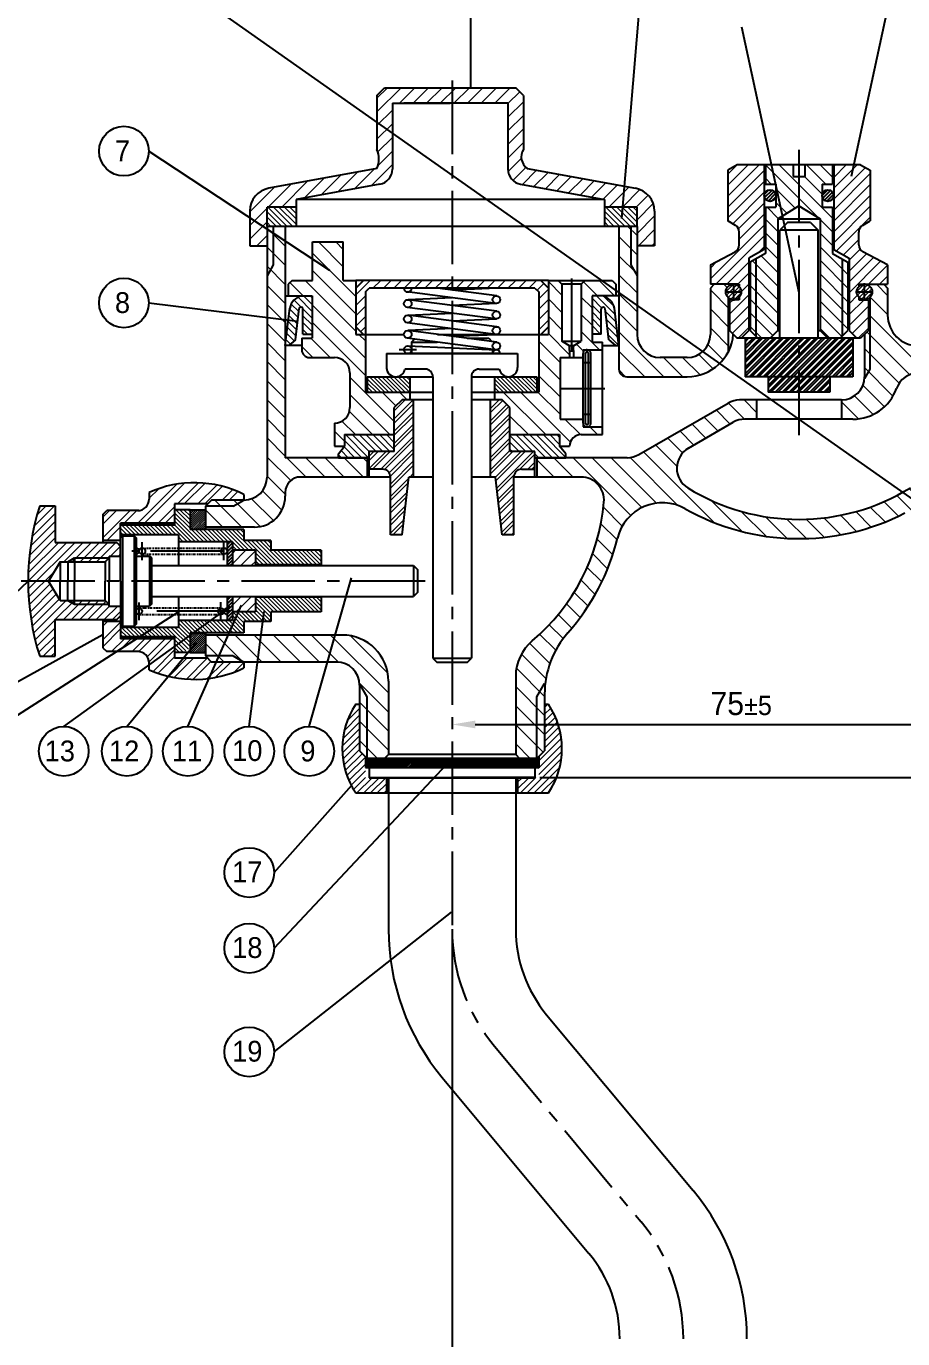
# Model space of a CAD drawing. Header units: millimetres. Extents: x 409 to 1480, y -88 to 334.
# Drawn here: x 510.5 to 624.2, y 65.1 to 235.4 of the extents above; entities that cross this region are included whole.
import ezdxf

# ---------------------------------------------------------------- set-up
doc = ezdxf.new("R2010")
doc.units = ezdxf.units.MM
doc.header["$LTSCALE"] = 0.5
for name, pattern in [('CENTER2', [28.575, 19.05, -3.175, 3.175, -3.175]), ('CENTERX2', [4, 2.5, -0.5, 0.5, -0.5]), ('PHANTOM', [2.5, 1.25, -0.25, 0.25, -0.25, 0.25, -0.25]), ('PHANTOM2', [1.25, 0.625, -0.125, 0.125, -0.125, 0.125, -0.125])]:
    doc.linetypes.add(name, pattern=pattern)
for name, color, linetype in [('2', 2, 'Continuous'), ('C', 1, 'CENTERX2'), ('CEN', 1, 'CENTER2'), ('DIM', 3, 'Continuous'), ('LINE', 3, 'Continuous'), ('P', 6, 'PHANTOM2'), ('PHANTOM', 3, 'PHANTOM')]:
    doc.layers.add(name, color=color, linetype=linetype)
doc.layers.add('Hatch', color=2, linetype='Continuous', lineweight=13)
doc.layers.add('Thin', color=5, linetype='Continuous', lineweight=13)
doc.styles.get("Standard").update_dxf_attribs({"font": 'Gulim.ttf'})
doc.dimstyles.new('ISO-25', dxfattribs={"dimtxt": 2.5, "dimasz": 2.5, "dimexe": 1.25, "dimexo": 0.625, "dimtad": 1, "dimdec": 1, "dimtxsty": 'Standard', "dimcen": 0, "dimclrd": 2, "dimclre": 2, "dimclrt": 2, "dimadec": 0, "dimazin": 0, "dimtfac": 1, "dimtdec": 1, "dimtofl": 0, "dimtmove": 0, "dimatfit": 3, "dimfxl": 0, "dimarcsym": 0})
pattern_1 = [(45, (-65.5992, -11.5105), (-0.2245064, 0.2245064), [])]
pattern_2 = [(45, (-65.5992, -11.5105), (-0.6735192, 0.6735192), [])]

# ---------------------------------------------------------------- blocks, each defined once
blk = doc.blocks.new('*D10')
at = {"color": 2, "lineweight": -2}
for p, q in [((577.12, 137.93), (641.99, 137.93)), ((640.74, 135.43), (640.74, 0.42)), ((604.62, -2.08), (641.99, -2.08))]:
    blk.add_line(p, q, dxfattribs=at)
at = {"color": 2}
for points in [[(640.33, 135.43), (641.16, 135.43), (640.74, 137.93)], [(640.33, 0.42), (641.16, 0.42), (640.74, -2.08)]]:
    blk.add_solid(points, dxfattribs=at)
at = {"layer": 'Defpoints', "color": 0}
for p in [(576.49, 137.93), (603.99, -2.08), (640.74, -2.08)]:
    blk.add_point(p, dxfattribs=at)
at = {"color": 2, "insert": (638.83, 67.92), "char_height": 2.5, "attachment_point": 5, "rotation": 90}
blk.add_mtext('140', dxfattribs=at)
blk = doc.blocks.new('*D11')
at = {"color": 2, "lineweight": -2}
for p, q in [((565.74, 117.62), (565.74, -3.33)), ((595.74, -1.46), (595.74, -0.83)), ((568.24, -2.08), (593.24, -2.08))]:
    blk.add_line(p, q, dxfattribs=at)
at = {"color": 2}
for points in [[(568.24, -1.67), (568.24, -2.5), (565.74, -2.08)], [(593.24, -1.67), (593.24, -2.5), (595.74, -2.08)]]:
    blk.add_solid(points, dxfattribs=at)
at = {"layer": 'Defpoints', "color": 0}
for p in [(565.74, 118.25), (595.74, -2.08), (595.74, -2.08)]:
    blk.add_point(p, dxfattribs=at)
at = {"color": 2, "insert": (580.74, -0.18), "char_height": 2.5, "attachment_point": 5}
blk.add_mtext('30', dxfattribs=at)

msp = doc.modelspace()

# ---------------------------------------------------------------- hatches: boundary and pattern name
h = msp.add_hatch()
h.set_pattern_fill('ANSI31', color=6, scale=0.1, style=0)
h.set_pattern_definition(pattern_1)
h.paths.add_polyline_path([(607.742, 213.415, 1), (606.242, 213.415, 1)])
h.paths.add_polyline_path([(615.242, 213.415, 1), (613.742, 213.415, 1)])
h = msp.add_hatch()
h.set_pattern_fill('STEEL', color=5, scale=0.2, style=0)
h.set_pattern_definition([(45, (-65.5992, -11.5105), (-0.4490128, 0.4490128), []), (45, (-65.5992, -11.193), (-0.4490128, 0.4490128), [])])
h.paths.add_polyline_path([(610.742, 189.915), (610.742, 194.915), (603.742, 194.915), (603.742, 189.915)])
h.paths.add_polyline_path([(617.742, 189.915), (617.742, 194.915), (610.742, 194.915), (610.742, 189.915)])
h.paths.add_polyline_path([(614.742, 187.915), (614.742, 189.915), (610.742, 189.915), (610.742, 187.915)])
h.paths.add_polyline_path([(610.742, 187.915), (610.742, 189.915), (606.742, 189.915), (606.742, 187.915)])
h = msp.add_hatch()
h.set_pattern_fill('STEEL', color=5, scale=0.1, style=0)
h.set_pattern_definition([(45, (-65.5992, -11.5105), (-0.2245064, 0.2245064), []), (45, (-65.5992, -11.35175), (-0.2245064, 0.2245064), [])])
h.paths.add_polyline_path([(565.742, 139.209), (565.742, 140.415), (554.992, 140.415), (554.492, 140.415), (554.492, 139.215)])
h.paths.add_polyline_path([(576.992, 139.204), (576.992, 140.415), (565.742, 140.415), (565.742, 139.209)])
at = {"layer": '2'}
h = msp.add_hatch(dxfattribs=at)
h.set_pattern_fill('ANSI31', color=256, scale=0.1, style=0)
h.set_pattern_definition(pattern_1)
h.paths.add_polyline_path([(537.242, 168.515), (536.542, 168.515), (536.542, 165.415), (537.242, 165.415)])
h.paths.add_polyline_path([(537.242, 161.415), (536.542, 161.415), (536.542, 158.367), (537.242, 159.08)])
h.paths.add_polyline_path([(537.242, 159.08), (536.542, 158.367), (536.542, 158.315), (537.242, 158.315)])
at = {"layer": 'Hatch'}
h = msp.add_hatch(dxfattribs=at)
h.set_pattern_fill('ANSI31', color=256, scale=10, style=0)
h.set_pattern_definition([(45, (461.0752, -36.8175), (-0.8838835, 0.8838835), [])])
h.paths.add_polyline_path([(556.35, 214.889, 0.3624646), (557.992, 216.857), (557.992, 225.415), (565.492, 225.415), (565.742, 225.415), (565.742, 227.415), (556.992, 227.415), (555.992, 226.415), (555.992, 219.415, -0.2), (555.992, 216.915), (541.956, 214.363, 0.3624646), (539.492, 211.412), (539.492, 206.915), (541.742, 206.915), (541.742, 209.415), (541.742, 211.915), (545.492, 211.915), (545.492, 212.915)])
h.paths.add_polyline_path([(575.492, 216.915, -0.3866069), (574.992, 219.415), (574.992, 226.415), (573.992, 227.415), (565.742, 227.415), (565.742, 225.415), (571.492, 225.415), (572.992, 225.415), (572.992, 216.857, 0.3624646), (574.634, 214.889), (585.492, 212.915), (585.492, 211.915), (589.742, 211.915), (589.742, 209.415), (589.742, 206.915), (591.992, 206.915), (591.992, 211.412, 0.3624646), (589.529, 214.363)])
h = msp.add_hatch(dxfattribs=at)
h.set_pattern_fill('ANSI31', color=256, scale=8, style=0)
h.set_pattern_definition([(45, (381.0352, -36.8175), (-0.7071068, 0.7071068), [])])
h.paths.add_polyline_path([(619.98, 216.701), (618.742, 217.415), (615.242, 217.415), (615.242, 206.415), (617.242, 205.281), (617.242, 195.915), (618.242, 194.915), (618.742, 194.915), (619.742, 195.915), (619.742, 199.915), (618.492, 199.915), (618.492, 200.254, -0.3780907), (618.492, 201.577), (618.492, 201.915), (622.242, 201.915), (622.242, 204.415), (619.022, 206.133, -0.276984), (618.492, 207.015), (618.492, 208.694, -0.2679492), (618.992, 209.56), (619.98, 210.13)])
h.paths.add_polyline_path([(606.242, 217.415), (602.742, 217.415), (601.505, 216.701), (601.505, 210.13), (602.492, 209.56, -0.2679492), (602.992, 208.694), (602.992, 207.015, -0.276984), (602.463, 206.133), (599.242, 204.415), (599.242, 201.915), (602.992, 201.915), (602.992, 201.576, -0.3776673), (602.992, 200.255), (602.992, 199.915), (601.742, 199.915), (601.742, 195.915), (602.742, 194.915), (603.242, 194.915), (604.242, 195.915), (604.242, 205.281), (606.242, 206.415)])
h = msp.add_hatch(dxfattribs=at)
h.set_pattern_fill('ANSI31', color=256, scale=10, angle=90, style=0)
h.set_pattern_definition([(135, (673.6055, 146.6745), (-0.883883, -0.883883), [])])
h.paths.add_polyline_path([(607.992, 210.415), (610.742, 212.068), (610.742, 215.915), (609.992, 215.915), (609.992, 217.415), (606.392, 217.415), (606.392, 214.915), (607.742, 214.915), (607.742, 211.915), (606.392, 211.915), (606.392, 205.915), (605.142, 205.194), (605.142, 195.165), (605.392, 194.915), (606.992, 194.915), (607.992, 195.915)])
h.paths.add_polyline_path([(605.142, 205.194), (604.392, 204.761), (604.392, 195.915), (605.142, 195.165)])
h.paths.add_polyline_path([(615.092, 205.915), (615.092, 211.915), (613.742, 211.915), (613.742, 214.915), (615.092, 214.915), (615.092, 217.415), (611.492, 217.415), (611.492, 215.915), (610.742, 215.915), (610.742, 212.068), (613.492, 210.415), (613.492, 195.915), (614.492, 194.915), (616.092, 194.915), (616.342, 195.165), (616.342, 205.194)])
h.paths.add_polyline_path([(617.092, 204.761), (616.342, 205.194), (616.342, 195.165), (617.092, 195.915)])
h = msp.add_hatch(dxfattribs=at)
h.set_pattern_fill('ANSI31', color=5, scale=4, angle=90, style=0)
h.set_pattern_definition([(135, (461.0752, -36.81745), (-0.3535534, -0.3535534), [])])
h.paths.add_polyline_path([(545.492, 209.415), (545.492, 211.915), (541.742, 211.915), (541.742, 209.415)])
h.paths.add_polyline_path([(585.492, 209.415), (589.742, 209.415), (589.742, 211.915), (585.492, 211.915)])
h = msp.add_hatch(dxfattribs=at)
h.set_pattern_fill('ANSI31', color=2, scale=14, angle=90, style=0)
h.set_pattern_definition([(135, (461.0752, -36.8175), (-1.237437, -1.237437), [])])
h.paths.add_polyline_path([(542.542, 209.415), (541.742, 209.415), (541.742, 203.03), (542.542, 204.415)], flags=16)
h.paths.add_polyline_path([(544.092, 209.415), (542.542, 209.415), (542.542, 204.415), (541.742, 203.03), (541.742, 176.915, -0.4142136), (538.742, 173.915), (537.357, 173.115), (533.742, 173.115), (533.742, 170.415), (540.092, 170.415, 0.4142136), (544.092, 174.415), (544.092, 174.915, -0.4142136), (546.092, 176.915), (554.742, 176.915), (554.742, 179.115), (554.742, 179.415), (544.092, 179.415)])
h.paths.add_polyline_path([(538.742, 173.915), (534.542, 173.915), (533.742, 173.115), (537.357, 173.115)], flags=16)
h.paths.add_polyline_path([(551.492, 156.415), (533.742, 156.415), (533.742, 153.715), (537.357, 153.715), (538.742, 152.915), (550.742, 152.915, -0.3899693), (553.732, 150.165), (554.742, 148.415), (554.742, 140.415), (556.992, 140.415), (557.492, 140.915), (557.492, 150.415, 0.4142136)])
h.paths.add_polyline_path([(537.357, 153.715), (533.742, 153.715), (534.542, 152.915), (538.742, 152.915)], flags=16)
h.paths.add_polyline_path([(554.742, 148.415), (553.732, 150.165, -0.0208727), (553.742, 149.915), (553.742, 141.415), (554.742, 140.415)], flags=16)
h.paths.add_polyline_path([(577.742, 148.74, -0.1831517), (580.757, 156.694, 0.1215643), (587.206, 169.002, -0.4968168), (595.985, 172.796, 0.2527259), (624.486, 172.249, -0.1195351), (627.235, 172.915), (633.065, 172.915), (634.742, 173.915), (654.742, 173.915), (654.742, 176.415), (654.242, 176.915), (649.742, 176.915, -0.4142136), (649.242, 176.415), (628.349, 176.415, 0.1392377), (625.196, 175.52, -0.2836076), (596.321, 175.5, -0.5679182), (596.394, 180.652), (602.216, 184.013, -0.1316525), (603.716, 184.415), (605.242, 184.415), (605.242, 186.915), (603.046, 186.915, 0.1316525), (601.546, 186.513), (589.948, 179.817, -0.1316525), (588.448, 179.415), (576.742, 179.415), (576.742, 176.915), (582.457, 176.915, -0.4393969), (585.446, 173.66, -0.1988262), (576.125, 155.656, 0.2210683), (573.992, 151.069), (573.992, 140.915), (574.492, 140.415), (576.742, 140.415), (577.742, 141.415)])
h.paths.add_polyline_path([(588.942, 209.415), (587.392, 209.415), (587.392, 190.915, 0.4142136), (588.392, 189.915), (596.242, 189.915, 0.2775459), (601.542, 193.103), (601.542, 200.202, -0.671638), (602.242, 201.915), (599.742, 201.915), (599.242, 201.415), (599.242, 195.415, -0.4142136), (596.242, 192.415), (592.742, 192.415, -0.4142136), (589.742, 195.415), (589.742, 203.03), (588.942, 204.415)])
h.paths.add_polyline_path([(589.742, 209.415), (588.942, 209.415), (588.942, 204.415), (589.742, 203.03)])
h.paths.add_polyline_path([(602.223, 195.435), (601.742, 195.915), (601.742, 199.915), (602.242, 199.915), (602.242, 199.916, -0.1964313), (601.542, 200.202), (601.542, 193.103, 0.1022707)])
h.paths.add_polyline_path([(619.942, 200.202, -0.1964313), (619.242, 199.916), (619.242, 199.915), (619.742, 199.915), (619.742, 195.915), (619.242, 195.415), (619.242, 189.915, -0.018969), (619.234, 189.688), (619.942, 190.915)], flags=16)
h.paths.add_polyline_path([(654.742, 192.915), (634.742, 192.915), (633.065, 193.915), (626.242, 193.915, -0.4142136), (622.242, 197.915), (622.242, 201.415), (621.742, 201.915), (619.242, 201.915, -0.671638), (619.942, 200.202), (619.942, 190.915), (619.234, 189.688, -0.3921633), (616.242, 186.915), (616.242, 184.415), (617.742, 184.415, 0.3178372), (623.399, 188.415, -0.3178372), (626.228, 190.415), (649.242, 190.415, -0.4142136), (649.742, 189.915), (654.242, 189.915), (654.742, 190.415)])
h.paths.add_polyline_path([(653.742, 193.915), (633.065, 193.915), (634.742, 192.915), (654.742, 192.915)], flags=17)
h.paths.add_polyline_path([(654.742, 173.915), (634.742, 173.915), (633.065, 172.915), (653.742, 172.915)])
h = msp.add_hatch(dxfattribs=at)
h.set_pattern_fill('ANSI31', color=256, scale=0.5, angle=90, style=0)
h.set_pattern_definition([(135, (-65.5992, -11.5105), (-1.122532, -1.122532), [])])
h.paths.add_polyline_path([(551.617, 202.415), (551.617, 207.415), (547.617, 207.415), (547.617, 202.415), (544.992, 202.415), (544.492, 201.915), (544.492, 200.415), (544.539, 200.415), (547.592, 200.415), (547.592, 194.915), (546.242, 194.915), (546.242, 193.415, 0.4142136), (547.242, 192.415), (550.492, 192.415, -0.4142136), (552.492, 190.415), (552.492, 185.915, -0.4142136), (550.492, 183.915), (550.492, 180.915), (551.792, 180.915), (551.792, 182.415), (558.242, 182.415), (558.242, 185.915), (559.242, 186.915), (560.242, 186.915), (560.242, 187.915), (554.492, 187.915), (554.492, 195.415), (553.242, 195.415), (553.242, 202.415)])
h.paths.add_polyline_path([(579.742, 192.415), (580.992, 192.415), (580.992, 193.314), (580.992, 193.915), (579.992, 194.516), (579.992, 201.915), (579.492, 202.415), (578.242, 202.415), (578.242, 195.415), (576.992, 195.415), (576.992, 187.915), (571.242, 187.915), (571.242, 186.915), (572.242, 186.915), (573.242, 185.915), (573.242, 182.415), (579.692, 182.415), (579.692, 180.915), (580.992, 180.915, -0.4142136), (582.492, 182.415), (585.242, 182.415), (585.242, 183.415), (582.742, 183.415), (582.742, 183.915), (582.742, 184.415), (579.742, 184.415)])
h.paths.add_polyline_path([(583.892, 200.415), (586.992, 200.415), (586.992, 201.915), (586.492, 202.415), (582.992, 202.415), (582.492, 201.915), (582.492, 194.516), (581.492, 193.915), (581.492, 193.314), (581.492, 192.415), (582.742, 192.415), (582.742, 192.915), (582.742, 193.415), (585.242, 193.415), (585.242, 194.415), (583.892, 194.415)])
h = msp.add_hatch(dxfattribs=at)
h.set_pattern_fill('ANSI31', color=256, scale=0.3, style=0)
h.set_pattern_definition(pattern_2)
h.paths.add_polyline_path([(553.242, 196.415), (554.242, 195.415), (554.492, 195.415), (554.492, 200.915), (554.992, 201.415), (565.742, 201.415), (565.742, 202.415), (554.242, 202.415), (553.242, 201.415)])
h.paths.add_polyline_path([(565.742, 202.415), (565.742, 201.415), (576.492, 201.415), (576.992, 200.915), (576.992, 195.415), (577.242, 195.415), (578.242, 196.415), (578.242, 201.415), (577.242, 202.415)])
h = msp.add_hatch(dxfattribs=at)
h.set_pattern_fill('ANSI31', color=6, scale=3, style=0)
h.set_pattern_definition([(45, (461.0752, -36.81745), (-0.26516504, 0.26516504), [])])
h.paths.add_polyline_path([(602.242, 201.915, 0.4142063), (601.243, 200.916), (602.242, 200.916)])
h.paths.add_polyline_path([(602.242, 200.916), (601.243, 200.916, 0.4142208), (602.242, 199.916)])
h.paths.add_polyline_path([(603.242, 200.916), (602.242, 200.916), (602.242, 199.916, 0.4142063)])
h.paths.add_polyline_path([(602.242, 201.915), (602.242, 200.916), (603.242, 200.916, 0.4142208)])
h.paths.add_polyline_path([(619.242, 201.915), (619.212, 201.915, 0.4053668), (618.242, 200.916), (619.242, 200.916)])
h.paths.add_polyline_path([(619.242, 200.916), (618.242, 200.916, 0.4142208), (619.242, 199.915)])
h.paths.add_polyline_path([(620.084, 200.916), (619.242, 200.916), (619.242, 199.915, 0.0818461), (619.563, 199.968)])
h.paths.add_polyline_path([(619.273, 201.915), (619.242, 201.915), (619.242, 200.916), (620.084, 200.916), (620.214, 201.153, 0.3372386)])
h.paths.add_polyline_path([(620.242, 200.916), (620.084, 200.916), (619.563, 199.968, 0.3214623)])
h = msp.add_hatch(dxfattribs=at)
h.set_pattern_fill('ANSI31', color=5, scale=5, angle=90, style=0)
h.set_pattern_definition([(135, (461.0752, -36.81745), (-0.4419417, -0.4419417), [])])
h.paths.add_polyline_path([(547.592, 198.915), (547.592, 200.415), (546.242, 200.415, 0.3037131), (544.69, 198.822), (544.231, 195.085), (545.419, 194.847), (545.902, 198.779, -0.8322833), (546.392, 198.73), (546.392, 195.459), (547.592, 195.459)])
h.paths.add_polyline_path([(545.404, 194.723), (545.419, 194.847), (544.231, 195.085), (544.092, 193.959), (544.539, 193.959)])
h.paths.add_polyline_path([(586.794, 198.822, 0.3037131), (585.242, 200.415), (583.892, 200.415), (583.892, 195.459), (585.092, 195.459), (585.092, 198.73, -0.8322833), (585.582, 198.779), (586.081, 194.723), (586.946, 193.959), (587.392, 193.959)])
h = msp.add_hatch(dxfattribs=at)
h.set_pattern_fill('ANSI31', color=5, scale=3, angle=90, style=0)
h.set_pattern_definition([(135, (476.46324, -20.56216), (-0.26516504, -0.26516504), [])])
h.paths.add_polyline_path([(554.742, 189.915), (554.742, 187.915), (560.242, 187.915), (560.242, 189.915)])
h.paths.add_polyline_path([(576.742, 189.915), (571.242, 189.915), (571.242, 187.915), (576.742, 187.915)])
h = msp.add_hatch(dxfattribs=at)
h.set_pattern_fill('ANSI32', color=256, scale=3, style=0)
h.set_pattern_definition([(45, (461.0752, -36.8175), (-0.795495, 0.795495), []), (45, (461.6055, -36.8175), (-0.795495, 0.795495), [])])
h.paths.add_polyline_path([(573.242, 185.915), (572.242, 186.915), (570.742, 186.915), (570.742, 176.915), (571.36, 176.915), (572.242, 169.415), (573.742, 169.415), (573.742, 176.915, -0.4142136), (574.742, 177.915), (576.492, 177.915), (576.492, 180.215), (573.242, 180.215)])
h.paths.add_polyline_path([(558.242, 180.215), (554.992, 180.215), (554.992, 177.915), (556.742, 177.915, -0.4142136), (557.742, 176.915), (557.742, 169.415), (559.242, 169.415), (560.125, 176.915), (560.742, 176.915), (560.742, 186.915), (559.242, 186.915), (558.242, 185.915)])
h = msp.add_hatch(dxfattribs=at)
h.set_pattern_fill('ANSI31', color=5, scale=5, angle=90, style=0)
h.set_pattern_definition([(135, (476.46324, -20.56216), (-0.4419417, -0.4419417), [])])
h.paths.add_polyline_path([(551.792, 182.415), (551.792, 180.915), (550.992, 179.915), (550.992, 179.415), (554.992, 179.415), (554.992, 180.215), (558.242, 180.215), (558.242, 182.415)])
h.paths.add_polyline_path([(573.242, 182.415), (573.242, 180.215), (576.492, 180.215), (576.492, 179.415), (580.492, 179.415), (580.492, 179.915), (579.692, 180.915), (579.692, 182.415)])
h = msp.add_hatch(dxfattribs=at)
h.set_pattern_fill('ANSI32', color=256, scale=5, style=0)
h.set_pattern_definition([(45, (463.0752, -36.8175), (-1.325825, 1.325825), []), (45, (463.959, -36.8175), (-1.325825, 1.325825), [])])
h.paths.add_polyline_path([(529.742, 173.415), (534.042, 173.415), (534.542, 173.915), (538.742, 173.915), (538.742, 174.665, 0.2230519), (526.442, 174.915), (526.442, 174.056, -0.3826758), (525.105, 172.565), (520.942, 172.565), (520.442, 172.065), (520.442, 170.998), (522.742, 170.458), (522.742, 170.915), (529.742, 170.915)])
h.paths.add_polyline_path([(522.742, 170.458), (520.442, 170.998), (520.442, 168.665), (522.742, 168.665)])
h.paths.add_polyline_path([(522.742, 158.165), (520.442, 158.165), (520.442, 154.765), (520.546, 154.662), (523.78, 155.915), (522.742, 155.915)])
h.paths.add_polyline_path([(524.079, 155.915), (523.78, 155.915), (520.546, 154.662), (520.942, 154.265), (521.383, 154.265)])
h.paths.add_polyline_path([(529.742, 155.915), (524.079, 155.915), (521.383, 154.265), (525.105, 154.265, -0.3826758), (526.442, 152.774), (526.442, 151.915, 0.0119988), (527.084, 151.648), (529.742, 153.402)])
h.paths.add_polyline_path([(534.779, 152.915), (534.542, 152.915), (534.044, 153.413), (529.756, 153.411), (527.084, 151.648, 0.1167387), (533.688, 150.73)])
h.paths.add_polyline_path([(538.742, 152.915), (534.779, 152.915), (533.688, 150.73, 0.0915026), (538.742, 152.165)])
h = msp.add_hatch(dxfattribs=at)
h.set_pattern_fill('ANSI31', color=256, scale=6, style=0)
h.set_pattern_definition([(45, (478.46324, -20.56216), (-0.53033, 0.53033), [])])
h.paths.add_polyline_path([(514.242, 168.415), (514.242, 173.165), (512.239, 173.165, 0.0763208), (510.742, 163.415), (513.374, 163.415), (514.876, 165.915), (515.876, 165.915), (516.742, 166.415), (521.242, 166.415), (521.242, 166.665), (522.742, 166.665), (522.742, 167.915), (522.242, 168.415)])
h.paths.add_polyline_path([(514.242, 158.415), (522.242, 158.415), (522.742, 158.915), (522.742, 160.165), (521.242, 160.165), (521.242, 160.415), (516.742, 160.415), (515.876, 160.915), (514.876, 160.915), (513.374, 163.415), (510.742, 163.415, 0.0763208), (512.239, 153.665), (514.242, 153.665)])
h.paths.add_polyline_path([(516.742, 160.415), (516.742, 160.915), (515.876, 160.915)], flags=16)
h.paths.add_polyline_path([(521.242, 160.415), (520.742, 160.915), (516.742, 160.915), (516.742, 160.415)], flags=16)
h.paths.add_polyline_path([(516.742, 166.415), (516.742, 165.915), (520.742, 165.915), (521.242, 166.415)], flags=16)
h.paths.add_polyline_path([(516.742, 166.415), (515.876, 165.915), (516.742, 165.915)], flags=16)
h = msp.add_hatch(dxfattribs=at)
h.set_pattern_fill('ANSI31', color=256, scale=3, angle=90, style=0)
h.set_pattern_definition([(135, (463.0752, -36.81745), (-0.26516504, -0.26516504), [])])
h.paths.add_polyline_path([(538.742, 170.115), (531.742, 170.115), (531.742, 172.665), (529.742, 172.665), (529.742, 170.665), (522.742, 170.665), (522.742, 170.458), (527.176, 169.415), (530.242, 169.415), (530.242, 168.695), (531.005, 168.515), (537.242, 168.515), (537.242, 167.415), (540.242, 167.415), (540.242, 165.515), (548.742, 165.515), (548.742, 167.415), (542.242, 167.415), (542.242, 168.665), (538.742, 168.665)])
h.paths.add_polyline_path([(522.742, 170.458), (522.742, 169.415), (527.176, 169.415)], flags=16)
h.paths.add_polyline_path([(526.529, 157.415), (522.742, 157.415), (522.742, 156.165), (524.425, 156.165), (524.595, 156.231)])
h.paths.add_polyline_path([(531.742, 156.715), (536.676, 156.715), (538.024, 159.415), (537.242, 159.415), (537.242, 158.315), (530.242, 158.315), (530.242, 157.415), (526.529, 157.415), (524.487, 156.165), (529.742, 156.165), (529.742, 154.165), (530.9, 154.165), (531.742, 154.721)])
h.paths.add_polyline_path([(538.742, 158.165), (542.242, 158.165), (542.242, 159.415), (548.742, 159.415), (548.742, 161.315), (540.242, 161.315), (540.242, 159.415), (538.024, 159.415), (536.676, 156.715), (538.742, 156.715)])
h = msp.add_hatch(dxfattribs=at)
h.set_pattern_fill('ANSI31', color=5, scale=1.5, style=0)
h.set_pattern_definition([(45, (463.0752, -36.81745), (-0.13258252, 0.13258252), [])])
h.paths.add_polyline_path([(533.742, 172.665), (531.742, 172.665), (531.742, 170.165), (533.742, 170.165)])
h.paths.add_polyline_path([(533.742, 156.665), (531.742, 156.665), (531.742, 154.165), (533.742, 154.165)])
h = msp.add_hatch(dxfattribs=at)
h.set_pattern_fill('ANSI31', color=256, scale=5, style=0)
h.set_pattern_definition([(45, (461.0752, -36.81745), (-0.4419417, 0.4419417), [])])
h.paths.add_polyline_path([(553.742, 147.43), (553.242, 147.43, 0.2862217), (552.878, 136.514), (554.664, 137.93), (554.492, 137.93), (554.492, 140.665), (553.742, 141.415)])
h.paths.add_polyline_path([(557.242, 137.915), (554.992, 137.915), (554.992, 137.93), (554.664, 137.93), (552.878, 136.514, 0.0166736), (553.242, 135.93), (557.242, 135.93)])
h.paths.add_polyline_path([(579.504, 144.816), (577.742, 144.816), (577.742, 141.415), (576.992, 140.665), (576.992, 137.93), (576.492, 137.93), (576.492, 137.915), (574.242, 137.915), (574.242, 135.93), (578.242, 135.93, 0.2287605)])
h.paths.add_polyline_path([(578.242, 147.43), (577.742, 147.43), (577.742, 144.816), (579.504, 144.816, 0.0706673)])
at = {"layer": 'Thin'}
h = msp.add_hatch(dxfattribs=at)
h.set_pattern_fill('ANSI31', color=256, scale=0.3, style=0)
h.set_pattern_definition(pattern_2)
h.paths.add_polyline_path([(540.242, 167.415), (537.242, 167.415), (537.242, 165.415), (540.242, 165.415)])
h.paths.add_polyline_path([(540.242, 161.415), (537.242, 161.415), (537.242, 159.415), (540.242, 159.415)])

# ---------------------------------------------------------------- linework, layer by layer
for p, q in [((555.992, 226.415), (556.992, 227.415)), ((556.992, 227.415), (573.992, 227.415)), ((574.992, 226.415), (573.992, 227.415)), ((555.992, 226.415), (555.992, 219.415)), ((557.992, 225.415), (557.992, 216.857)), ((557.992, 225.415), (565.492, 225.415)), ((571.492, 225.415), (559.492, 225.415)), ((572.992, 225.415), (565.492, 225.415)), ((572.992, 225.415), (572.992, 216.857)), ((574.992, 226.415), (574.992, 219.415)), ((555.992, 216.915), (541.956, 214.363)), ((575.492, 216.915), (589.529, 214.363)), ((602.742, 217.415), (601.505, 216.701)), ((601.505, 216.701), (601.505, 210.13)), ((618.742, 217.415), (602.742, 217.415)), ((606.242, 217.415), (606.242, 206.415)), ((606.392, 217.415), (606.392, 214.915)), ((609.992, 217.415), (609.992, 215.915)), ((611.492, 217.415), (611.492, 215.915)), ((615.092, 217.415), (615.092, 214.915)), ((615.242, 217.415), (615.242, 206.415)), ((618.742, 217.415), (619.98, 216.701)), ((619.98, 216.701), (619.98, 210.13)), ((556.35, 214.889), (545.492, 212.915)), ((574.634, 214.889), (585.492, 212.915)), ((606.392, 214.915), (607.742, 214.915)), ((607.742, 214.915), (607.742, 211.915)), ((609.992, 215.915), (611.492, 215.915)), ((613.742, 214.915), (613.742, 211.915)), ((613.742, 214.915), (615.092, 214.915)), ((585.492, 212.915), (545.492, 212.915)), ((545.492, 212.915), (545.492, 211.915)), ((585.492, 212.915), (585.492, 211.915)), ((539.492, 211.412), (539.492, 206.915)), ((545.492, 211.915), (541.742, 211.915)), ((541.742, 209.415), (541.742, 211.915)), ((545.492, 211.915), (545.492, 209.415)), ((589.742, 211.915), (585.492, 211.915)), ((585.492, 211.915), (585.492, 209.415)), ((589.742, 209.415), (589.742, 211.915)), ((591.992, 211.412), (591.992, 206.915)), ((606.392, 211.915), (606.392, 205.915)), ((606.392, 211.915), (607.742, 211.915)), ((607.992, 210.415), (610.742, 212.068)), ((610.742, 212.068), (613.492, 210.415)), ((613.742, 211.915), (615.092, 211.915)), ((615.092, 211.915), (615.092, 205.915)), ((541.742, 209.415), (541.742, 176.915)), ((589.742, 209.415), (541.742, 209.415)), ((589.742, 209.415), (589.742, 195.415)), ((602.492, 209.56), (601.505, 210.13)), ((607.992, 210.415), (607.992, 195.915)), ((607.992, 210.415), (613.492, 210.415)), ((609.242, 209.915), (608.242, 208.915)), ((612.242, 209.915), (609.242, 209.915)), ((612.242, 209.915), (613.242, 208.915)), ((613.492, 210.415), (613.492, 195.915)), ((618.992, 209.56), (619.98, 210.13)), ((602.992, 207.015), (602.992, 208.694)), ((608.242, 194.915), (608.242, 208.915)), ((613.242, 208.915), (608.242, 208.915)), ((613.242, 194.915), (613.242, 208.915)), ((618.492, 207.015), (618.492, 208.694)), ((539.492, 206.915), (541.742, 206.915)), ((547.617, 207.415), (551.617, 207.415)), ((547.617, 202.415), (547.617, 207.415)), ((551.617, 202.415), (551.617, 207.415)), ((591.992, 206.915), (589.742, 206.915)), ((599.242, 204.415), (602.463, 206.133)), ((606.242, 206.415), (604.242, 205.281)), ((615.242, 206.415), (617.242, 205.281)), ((622.242, 204.415), (619.022, 206.133)), ((599.242, 204.415), (599.242, 201.915)), ((604.242, 205.281), (604.242, 195.915)), ((606.392, 205.915), (604.392, 204.761)), ((604.392, 204.761), (604.392, 195.915)), ((615.092, 205.915), (617.092, 204.761)), ((617.092, 204.761), (617.092, 195.915)), ((617.242, 205.281), (617.242, 195.915)), ((622.242, 204.415), (622.242, 201.915)), ((544.992, 202.415), (544.492, 201.915)), ((544.492, 201.915), (544.492, 200.415)), ((544.992, 202.415), (547.617, 202.415)), ((551.617, 202.415), (553.242, 202.415)), ((553.242, 202.415), (553.242, 195.415)), ((578.242, 202.415), (553.242, 202.415)), ((554.242, 202.415), (553.242, 201.415)), ((554.492, 200.915), (554.992, 201.415)), ((554.492, 200.915), (554.492, 195.415)), ((576.492, 201.415), (554.992, 201.415)), ((571.428, 199.419), (559.928, 200.919)), ((571.557, 200.411), (563.858, 201.415)), ((571.492, 201.415), (565.779, 201.165)), ((576.492, 201.415), (576.992, 200.915)), ((576.992, 200.915), (576.992, 195.415)), ((577.242, 202.415), (578.242, 201.415)), ((578.242, 202.415), (578.242, 195.415)), ((578.242, 202.415), (586.492, 202.415)), ((579.492, 202.415), (579.992, 201.915)), ((579.992, 201.915), (579.992, 194.516)), ((582.492, 201.915), (579.992, 201.915)), ((582.992, 202.415), (582.492, 201.915)), ((582.492, 201.915), (582.492, 194.516)), ((586.492, 202.415), (586.992, 201.915)), ((586.992, 201.915), (586.992, 200.415)), ((602.992, 201.915), (599.242, 201.915)), ((602.992, 201.915), (602.992, 201.577)), ((618.492, 201.915), (618.492, 201.577)), ((618.492, 201.915), (622.242, 201.915)), ((544.092, 200.415), (544.539, 200.415)), ((544.492, 200.415), (547.592, 200.415)), ((547.592, 200.415), (547.592, 194.915)), ((565.758, 200.159), (560.057, 199.911)), ((571.557, 198.411), (560.057, 199.911)), ((571.492, 199.415), (565.767, 199.166)), ((583.892, 200.415), (583.892, 194.415)), ((586.992, 200.415), (583.892, 200.415)), ((587.392, 200.415), (586.946, 200.415)), ((601.742, 199.915), (601.742, 195.915)), ((602.992, 199.915), (601.742, 199.915)), ((602.992, 199.915), (601.742, 199.915)), ((602.992, 200.254), (602.992, 199.915)), ((618.492, 200.254), (618.492, 199.915)), ((618.492, 199.915), (619.742, 199.915)), ((619.742, 199.915), (619.742, 195.915)), ((544.092, 193.959), (544.69, 198.822)), ((545.404, 194.723), (545.902, 198.779)), ((546.392, 195.459), (546.392, 198.73)), ((547.592, 198.915), (547.592, 194.915)), ((571.428, 197.419), (559.928, 198.919)), ((560.057, 197.911), (565.758, 198.159)), ((571.557, 196.411), (560.057, 197.911)), ((585.092, 195.459), (585.092, 198.73)), ((586.081, 194.723), (585.582, 198.779)), ((587.392, 193.959), (586.794, 198.822)), ((554.242, 195.415), (553.242, 196.415)), ((571.428, 195.419), (559.928, 196.919)), ((565.738, 196.162), (560.057, 195.911)), ((571.557, 194.411), (560.057, 195.911)), ((565.779, 197.165), (571.492, 197.415)), ((577.242, 195.415), (578.242, 196.415)), ((601.742, 195.915), (602.742, 194.915)), ((604.242, 195.915), (603.242, 194.915)), ((604.392, 195.915), (605.392, 194.915)), ((606.992, 194.915), (607.992, 195.915)), ((607.992, 195.915), (608.242, 195.915)), ((613.242, 195.915), (613.492, 195.915)), ((614.492, 194.915), (613.492, 195.915)), ((616.092, 194.915), (617.092, 195.915)), ((617.242, 195.915), (618.242, 194.915)), ((619.742, 195.915), (618.742, 194.915)), ((545.404, 194.723), (544.539, 193.959)), ((546.242, 194.915), (547.592, 194.915)), ((546.242, 194.915), (546.242, 193.415)), ((546.392, 195.459), (547.592, 195.459)), ((553.242, 195.415), (559.492, 195.415)), ((554.492, 195.415), (554.492, 187.915)), ((571.428, 193.419), (559.928, 194.919)), ((560.492, 194.415), (560.873, 194.796)), ((560.492, 194.415), (563.793, 194.415)), ((560.492, 194.415), (560.492, 192.915)), ((563.858, 195.415), (578.242, 195.415)), ((565.758, 195.167), (571.428, 195.419)), ((567.691, 194.915), (570.492, 194.915)), ((570.492, 194.915), (570.912, 194.495)), ((576.992, 195.415), (576.992, 187.915)), ((580.992, 193.915), (579.992, 194.516)), ((579.992, 194.516), (582.492, 194.516)), ((581.492, 193.915), (582.492, 194.516)), ((585.092, 195.459), (583.892, 195.459)), ((583.892, 194.415), (585.242, 194.415)), ((585.242, 182.415), (585.242, 194.415)), ((586.081, 194.723), (586.946, 193.959)), ((618.742, 194.915), (602.742, 194.915)), ((603.742, 194.915), (603.742, 189.915)), ((617.742, 194.915), (617.742, 189.915)), ((546.242, 193.959), (544.092, 193.959)), ((547.242, 192.415), (550.492, 192.415)), ((557.242, 192.915), (574.242, 192.915)), ((557.242, 192.915), (557.242, 190.915)), ((559.992, 192.915), (571.992, 192.915)), ((571.492, 192.915), (559.992, 192.915)), ((560.014, 193.915), (571.514, 193.415)), ((570.992, 193.476), (570.992, 192.915)), ((571.992, 192.915), (571.492, 192.915)), ((574.242, 192.915), (574.242, 191.115)), ((579.742, 192.415), (582.742, 192.415)), ((579.742, 192.415), (579.742, 184.415)), ((581.492, 193.915), (580.992, 193.915)), ((580.992, 193.314), (580.992, 193.915)), ((580.992, 193.314), (580.992, 192.415)), ((581.492, 193.314), (581.492, 193.915)), ((581.492, 193.314), (581.492, 192.415)), ((582.742, 193.415), (585.242, 193.415)), ((582.742, 193.415), (582.742, 192.915)), ((585.242, 193.959), (587.392, 193.959)), ((596.242, 192.415), (592.742, 192.415)), ((557.259, 190.915), (557.242, 190.915)), ((557.242, 190.915), (557.259, 190.915)), ((562.242, 190.915), (559.625, 190.915)), ((569.242, 190.915), (571.859, 190.915)), ((574.225, 190.915), (574.242, 190.915)), ((552.492, 190.415), (552.492, 185.915)), ((554.742, 189.915), (563.242, 189.915)), ((554.742, 189.915), (554.742, 187.915)), ((560.242, 189.915), (560.242, 187.915)), ((563.242, 189.915), (563.242, 153.415)), ((568.242, 189.915), (568.242, 153.415)), ((568.242, 189.915), (576.742, 189.915)), ((571.242, 189.915), (571.242, 187.915)), ((576.742, 189.915), (576.742, 187.915)), ((588.392, 189.915), (596.242, 189.915)), ((617.742, 189.915), (603.742, 189.915)), ((606.742, 189.915), (606.742, 187.915)), ((614.742, 189.915), (614.742, 187.915)), ((554.492, 187.915), (560.242, 187.915)), ((554.742, 187.915), (563.242, 187.915)), ((560.242, 187.915), (560.242, 186.915)), ((568.242, 187.915), (576.742, 187.915)), ((571.242, 187.915), (576.992, 187.915)), ((571.242, 187.915), (571.242, 186.915)), ((614.742, 187.915), (606.742, 187.915)), ((559.242, 186.915), (558.242, 185.915)), ((558.242, 180.215), (558.242, 185.915)), ((563.242, 186.915), (559.242, 186.915)), ((560.742, 176.915), (560.742, 186.915)), ((572.242, 186.915), (568.242, 186.915)), ((570.742, 176.915), (570.742, 186.915)), ((573.242, 185.915), (572.242, 186.915)), ((573.242, 180.215), (573.242, 185.915)), ((589.948, 179.817), (601.546, 186.513)), ((550.492, 183.915), (550.492, 180.915)), ((550.492, 183.915), (550.492, 183.915)), ((579.742, 184.415), (582.742, 184.415)), ((582.742, 183.915), (582.742, 183.415)), ((596.394, 180.652), (602.216, 184.013)), ((551.792, 182.415), (558.242, 182.415)), ((551.792, 182.415), (551.792, 180.915)), ((558.242, 180.215), (558.242, 182.415)), ((573.242, 182.415), (579.692, 182.415)), ((573.242, 180.215), (573.242, 182.415)), ((579.692, 182.415), (579.692, 180.915)), ((582.492, 182.415), (585.242, 182.415)), ((582.742, 183.415), (585.242, 183.415)), ((550.492, 180.915), (551.792, 180.915)), ((550.992, 179.915), (551.792, 180.915)), ((579.692, 180.915), (580.992, 180.915)), ((580.492, 179.915), (579.692, 180.915)), ((580.992, 180.915), (580.992, 180.915)), ((554.992, 179.415), (544.092, 179.415)), ((550.992, 179.415), (550.992, 179.915)), ((550.992, 179.415), (554.992, 179.415)), ((554.742, 179.415), (554.742, 176.915)), ((554.742, 179.115), (554.742, 176.915)), ((558.242, 180.215), (554.992, 180.215)), ((554.992, 176.915), (554.992, 180.215)), ((576.492, 180.215), (573.242, 180.215)), ((576.492, 176.915), (576.492, 180.215)), ((588.448, 179.415), (576.492, 179.415)), ((576.492, 179.415), (580.492, 179.415)), ((576.742, 179.415), (576.742, 176.915)), ((576.742, 179.115), (576.742, 176.915)), ((580.492, 179.415), (580.492, 179.915)), ((556.742, 177.915), (554.992, 177.915)), ((574.742, 177.915), (576.492, 177.915)), ((557.742, 176.915), (546.092, 176.915)), ((557.742, 169.415), (557.742, 176.915)), ((559.242, 169.415), (560.125, 176.915)), ((563.242, 176.915), (560.125, 176.915)), ((571.36, 176.915), (568.242, 176.915)), ((572.242, 169.415), (571.36, 176.915)), ((582.457, 176.915), (573.742, 176.915)), ((573.742, 169.415), (573.742, 176.915)), ((526.442, 174.915), (526.442, 174.056)), ((538.742, 174.665), (538.742, 173.915)), ((512.239, 173.165), (514.242, 173.165)), ((514.242, 173.165), (514.242, 168.415)), ((520.442, 172.065), (520.942, 172.565)), ((520.442, 172.065), (520.442, 168.415)), ((525.105, 172.565), (520.942, 172.565)), ((529.742, 173.415), (529.742, 170.665)), ((534.042, 173.415), (529.742, 173.415)), ((531.742, 172.665), (529.742, 172.665)), ((531.742, 172.665), (531.742, 170.115)), ((529.742, 170.915), (522.742, 170.915)), ((522.742, 163.415), (522.742, 170.915)), ((529.742, 170.665), (522.742, 170.665)), ((522.742, 168.665), (520.442, 168.665)), ((530.242, 169.415), (522.742, 169.415)), ((522.992, 169.265), (522.742, 169.015)), ((522.992, 169.265), (522.992, 157.565)), ((522.992, 169.265), (524.492, 169.265)), ((524.492, 169.265), (524.492, 157.565)), ((524.492, 169.265), (524.742, 169.015)), ((524.742, 169.015), (524.742, 157.815)), ((530.242, 169.415), (530.242, 165.415)), ((538.742, 170.115), (531.742, 170.115)), ((538.742, 170.115), (538.742, 168.665)), ((542.242, 168.665), (538.742, 168.665)), ((542.242, 168.665), (542.242, 167.415)), ((559.242, 169.415), (557.742, 169.415)), ((573.742, 169.415), (572.242, 169.415)), ((514.242, 168.415), (522.242, 168.415)), ((522.242, 168.415), (522.742, 167.915)), ((537.242, 168.515), (530.242, 168.515)), ((536.542, 168.515), (536.542, 165.415)), ((537.242, 168.515), (537.242, 165.415)), ((540.242, 167.415), (537.242, 167.415)), ((540.242, 167.415), (540.242, 165.415)), ((548.742, 167.415), (542.242, 167.415)), ((548.742, 167.415), (548.742, 165.415)), ((514.876, 165.915), (513.374, 163.415)), ((514.876, 165.915), (520.742, 165.915)), ((514.876, 165.915), (514.876, 163.415)), ((515.876, 165.915), (515.876, 163.415)), ((521.242, 166.415), (520.742, 165.915)), ((520.742, 165.915), (520.742, 163.415)), ((521.242, 166.665), (521.242, 163.415)), ((521.242, 166.665), (522.742, 166.665)), ((524.742, 166.665), (526.492, 166.665)), ((526.492, 166.665), (526.492, 160.165)), ((526.492, 166.665), (526.742, 166.415)), ((526.742, 166.415), (526.742, 160.415)), ((526.742, 165.415), (560.742, 165.415)), ((548.742, 165.515), (540.242, 165.515)), ((560.742, 165.415), (561.242, 164.915)), ((560.742, 165.415), (560.742, 161.415)), ((561.242, 164.915), (561.242, 161.915)), ((514.876, 160.915), (513.374, 163.415)), ((514.876, 160.915), (514.876, 163.415)), ((515.876, 160.915), (515.876, 163.415)), ((520.742, 160.915), (520.742, 163.415)), ((521.242, 160.165), (521.242, 163.415)), ((522.742, 163.415), (522.742, 155.915)), ((561.242, 161.915), (560.742, 161.415)), ((514.876, 160.915), (520.742, 160.915)), ((521.242, 160.415), (520.742, 160.915)), ((521.242, 160.165), (522.742, 160.165)), ((524.742, 160.165), (526.492, 160.165)), ((526.742, 160.415), (526.492, 160.165)), ((526.742, 161.415), (560.742, 161.415)), ((530.242, 161.415), (530.242, 157.415)), ((536.542, 161.415), (536.542, 158.315)), ((537.242, 161.415), (537.242, 158.315)), ((540.242, 161.415), (540.242, 159.415)), ((548.742, 161.315), (540.242, 161.315)), ((548.742, 161.415), (548.742, 159.415)), ((514.242, 158.415), (522.242, 158.415)), ((514.242, 153.665), (514.242, 158.415)), ((520.442, 158.415), (520.442, 154.765)), ((522.242, 158.415), (522.742, 158.915)), ((536.542, 159.897), (536.542, 159.097)), ((540.242, 159.415), (537.242, 159.415)), ((548.742, 159.415), (542.242, 159.415)), ((542.242, 159.415), (542.242, 158.165)), ((522.742, 158.165), (520.442, 158.165)), ((522.992, 157.565), (522.742, 157.815)), ((530.242, 157.415), (522.742, 157.415)), ((522.992, 157.565), (524.492, 157.565)), ((524.742, 157.815), (524.492, 157.565)), ((537.242, 158.315), (530.242, 158.315)), ((538.742, 156.715), (531.742, 156.715)), ((531.742, 156.715), (531.742, 154.165)), ((542.242, 158.165), (538.742, 158.165)), ((538.742, 158.165), (538.742, 156.715)), ((529.742, 156.165), (522.742, 156.165)), ((529.742, 155.915), (522.742, 155.915)), ((529.742, 156.165), (529.742, 153.411)), ((512.239, 153.665), (514.242, 153.665)), ((520.442, 154.765), (520.942, 154.265)), ((525.105, 154.265), (520.942, 154.265)), ((531.742, 154.165), (529.742, 154.165)), ((534.044, 153.413), (529.742, 153.411)), ((563.242, 153.415), (568.242, 153.415)), ((563.242, 153.415), (563.742, 152.915)), ((567.742, 152.915), (568.242, 153.415)), ((526.442, 151.915), (526.442, 152.774)), ((538.742, 152.915), (538.742, 152.165)), ((563.742, 152.915), (567.742, 152.915)), ((553.742, 149.915), (553.742, 141.415)), ((557.492, 150.415), (557.492, 140.915)), ((573.992, 151.069), (573.992, 140.915)), ((577.742, 148.74), (577.742, 141.415)), ((553.242, 147.43), (553.742, 147.43)), ((553.742, 147.415), (553.742, 141.415)), ((577.742, 147.43), (578.242, 147.43)), ((577.742, 147.415), (577.742, 141.415)), ((553.742, 141.415), (554.742, 140.415)), ((553.742, 141.415), (554.742, 140.415)), ((576.742, 140.415), (577.742, 141.415)), ((576.742, 140.415), (577.742, 141.415)), ((554.492, 140.665), (554.492, 139.215)), ((576.992, 140.415), (554.492, 140.415)), ((554.492, 140.415), (554.992, 140.415)), ((554.992, 140.415), (576.492, 140.415)), ((557.492, 140.915), (556.992, 140.415)), ((573.992, 140.915), (557.492, 140.915)), ((573.992, 140.915), (574.492, 140.415)), ((576.492, 140.415), (576.742, 140.415)), ((576.992, 140.665), (576.992, 139.204)), ((554.492, 139.215), (576.992, 139.204)), ((554.992, 139.215), (554.992, 137.915)), ((554.992, 137.93), (565.742, 137.93)), ((554.992, 137.915), (576.492, 137.915)), ((557.242, 137.93), (557.242, 135.93)), ((557.492, 137.93), (557.492, 118.246)), ((557.492, 137.915), (557.492, 131.367)), ((576.492, 137.93), (565.742, 137.93)), ((573.992, 137.93), (573.992, 133.527)), ((573.992, 137.915), (573.992, 118.246)), ((574.242, 137.93), (574.242, 135.93)), ((576.492, 139.204), (576.492, 137.915)), ((553.242, 135.93), (578.242, 135.93)), ((578.005, 107.166), (597.033, 84.348)), ((564.452, 99.033), (583.479, 76.214))]:
    msp.add_line(p, q)
at = {"color": 7}
for p, q in [((544.092, 209.415), (544.092, 179.415)), ((587.392, 209.415), (587.392, 190.915)), ((599.742, 201.915), (599.242, 201.415)), ((599.242, 201.415), (599.242, 195.415)), ((621.742, 201.915), (622.242, 201.415)), ((622.242, 201.415), (622.242, 197.915)), ((619.242, 195.415), (619.242, 189.915)), ((616.242, 186.915), (603.046, 186.915)), ((605.242, 186.915), (605.242, 184.415)), ((616.242, 186.915), (616.242, 184.415)), ((617.742, 184.415), (603.716, 184.415)), ((534.542, 173.915), (533.742, 173.115)), ((538.742, 173.915), (534.542, 173.915)), ((544.092, 174.915), (544.092, 174.415)), ((531.742, 172.665), (533.742, 172.665)), ((533.742, 173.115), (533.742, 170.115)), ((533.742, 172.665), (533.742, 170.115)), ((540.092, 170.415), (533.742, 170.415)), ((531.742, 170.165), (533.742, 170.165)), ((531.742, 156.665), (533.742, 156.665)), ((533.742, 156.715), (533.742, 153.715)), ((533.742, 156.715), (533.742, 154.165)), ((551.492, 156.415), (533.742, 156.415)), ((531.742, 154.165), (533.742, 154.165)), ((533.742, 153.715), (534.542, 152.915)), ((550.742, 152.915), (534.542, 152.915))]:
    msp.add_line(p, q, dxfattribs=at)
for centre, radius in [((606.992, 213.415), 0.75), ((614.492, 213.415), 0.75), ((602.242, 200.916), 1), ((619.242, 200.916), 1), ((559.992, 199.415), 0.5), ((571.492, 199.915), 0.5), ((559.992, 197.415), 0.5), ((571.492, 197.915), 0.5), ((559.992, 195.415), 0.5), ((571.492, 195.915), 0.5), ((571.492, 193.915), 0.5), ((559.992, 193.415), 0.5), ((525.542, 167.297), 0.4), ((536.142, 167.297), 0.4), ((525.142, 159.497), 0.4), ((535.742, 159.497), 0.4)]:
    msp.add_circle(centre, radius)
for centre, radius, start, end in [((552.992, 218.165), 3.25, 337.38014, 22.61986), ((576.617, 218.44), 1.895, 149.03624, 233.58362), ((555.992, 216.857), 2, 280.30485, 0), ((574.992, 216.857), 2, 180, 259.69515), ((542.492, 211.412), 3, 100.30485, 180), ((588.992, 211.412), 3, 0, 79.69515), ((601.992, 208.694), 1, 0, 60), ((619.492, 208.694), 1, 120, 180), ((601.992, 207.015), 1, 298.07249, 0), ((619.492, 207.015), 1, 180, 241.92751), ((559.992, 201.415), 0.5, 180, 0), ((546.657, 198.459), 2, 101.96319, 169.54009), ((584.828, 198.459), 2, 10.45991, 78.03681), ((546.143, 198.709), 0.25, 4.83042, 163.9106), ((585.342, 198.709), 0.25, 16.0894, 175.16958), ((592.742, 195.415), 3, 180, 270), ((596.242, 195.915), 6, 270, 355.40461), ((596.242, 195.415), 3, 270, 0), ((547.242, 193.415), 1, 180, 270), ((550.492, 190.415), 2, 0, 90), ((571.492, 192.915), 0.5, 0, 180), ((558.442, 191.115), 1.2, 180, 270), ((558.442, 191.115), 1.2, 270, 350.40593), ((562.242, 189.915), 1, 0, 90), ((569.242, 189.915), 1, 90, 180), ((573.042, 191.115), 1.2, 189.59407, 270), ((573.042, 191.115), 1.2, 270, 0), ((588.392, 190.915), 1, 180, 270), ((550.492, 185.915), 2, 270, 0), ((603.046, 183.915), 3, 90, 120), ((603.716, 181.415), 3, 90, 120), ((582.492, 180.915), 1.5, 90, 180), ((597.894, 178.054), 3, 120, 238.37212), ((588.448, 182.415), 3, 270, 300), ((556.742, 176.915), 1, 0, 90), ((574.742, 176.915), 1, 90, 180), ((532.326, 161.69), 14.475, 63.68741, 113.98381), ((538.742, 176.915), 3, 270, 0), ((546.092, 174.915), 2, 90, 180), ((582.457, 173.915), 3, 355.11786, 90), ((610.742, 198.915), 27.5, 238.37212, 301.70707), ((524.942, 174.056), 1.5, 270, 0), ((559.042, 175.915), 26.5, 310.13684, 355.11786), ((543.242, 163.415), 32.5, 162.5424, 197.4576), ((593.033, 167.572), 6, 60.53346, 166.2093), ((610.742, 198.915), 30, 240.53346, 297.26604), ((559.042, 175.915), 29, 318.48485, 346.2093), ((524.742, 167.297), 0.4, 270, 90), ((536.542, 159.497), 0.4, 90, 270), ((589.742, 148.74), 12, 138.48485, 180), ((551.492, 150.415), 6, 0, 90), ((579.992, 151.069), 6, 130.13684, 180), ((524.942, 152.774), 1.5, 0, 90), ((532.326, 165.14), 14.475, 246.01619, 296.31259), ((550.742, 149.915), 3, 0, 90), ((561.814, 141.68), 10.321, 146.14497, 213.85503), ((569.671, 141.68), 10.321, 326.14497, 33.85503), ((587.492, 118.246), 30, 180, 219.82323), ((591.292, 118.246), 17.3, 180, 219.82323), ((573.992, 65.135), 30, 0, 39.82323), ((570.192, 65.135), 17.3, 0, 39.82323)]:
    msp.add_arc(centre, radius, start, end)
for centre, radius, start, end in [((626.242, 197.915), 4, 180, 270), ((616.242, 189.915), 3, 270, 0), ((626.228, 187.415), 3, 90, 160.52878), ((617.742, 190.415), 6, 270, 340.52878), ((540.092, 174.415), 4, 270, 0)]:
    msp.add_arc(centre, radius, start, end, dxfattribs=at)
at = {"layer": '2', "color": 0}
msp.add_line((409.033, 326.386), (997.033, -87.614), dxfattribs=at)
at = {"layer": '2'}
for p, q in [((568.111, 246.436), (568.111, 227.415)), ((590.726, 246.436), (587.731, 210.453)), ((624.104, 246.436), (617.501, 215.915)), ((603.288, 235.298), (610.742, 200.854)), ((526.392, 219.183), (549.831, 203.764)), ((526.392, 199.495), (545.699, 197.122)), ((547.219, 144.556), (552.708, 163.846)), ((490.729, 144.556), (510.742, 163.415)), ((515.359, 144.556), (536.966, 160.121)), ((531.452, 144.556), (538.412, 160.272)), ((507.026, 144.556), (530.242, 159.415)), ((539.434, 144.556), (541.341, 159.458)), ((498.855, 144.556), (520.442, 156.499)), ((523.528, 144.556), (532.558, 155.449)), ((542.656, 115.788), (565.742, 140.415)), ((542.656, 125.607), (552.751, 136.949)), ((542.656, 102.343), (565.653, 120.466))]:
    msp.add_line(p, q, dxfattribs=at)
at = {"layer": 'C', "linetype": 'CENTER2'}
for p, q in [((565.742, 228.333), (565.742, 118.246)), ((610.742, 219.364), (610.742, 182.344)), ((562.235, 163.415), (508.885, 163.415)), ((571.228, 103.1), (590.256, 80.281))]:
    msp.add_line(p, q, dxfattribs=at)
for centre, start, end in [((589.392, 118.246), 180, 219.82323), ((572.092, 65.135), 0, 39.82323)]:
    msp.add_arc(centre, 23.65, start, end, dxfattribs=at)
at = {"layer": 'CEN', "linetype": 'CENTER2'}
for p, q in [((581.242, 202.685), (581.242, 192.196)), ((579.653, 188.415), (585.539, 188.415))]:
    msp.add_line(p, q, dxfattribs=at)
at = {"layer": 'CEN'}
for p, q in [((601.111, 200.916), (603.374, 200.916)), ((602.242, 202.047), (602.242, 199.784)), ((618.065, 200.916), (620.328, 200.916)), ((619.196, 202.047), (619.196, 199.784)), ((561.118, 193.415), (558.866, 193.415)), ((536.142, 167.297), (524.186, 167.297)), ((525.542, 166.116), (525.542, 168.45)), ((536.142, 166.131), (536.142, 168.464)), ((525.142, 158.35), (525.142, 160.621)), ((535.742, 158.331), (535.742, 160.664)), ((536.949, 159.497), (526.98, 159.497))]:
    msp.add_line(p, q, dxfattribs=at)
at = {"layer": 'Defpoints', "color": 0, "linetype": 'ByBlock'}
for p in [(560.492, 225.415), (557.992, 216.857), (572.992, 216.857), (611.492, 215.915), (540.661, 213.788), (617.092, 204.761), (546.242, 194.915), (553.242, 195.415), (553.242, 195.415), (554.492, 194.694), (578.242, 195.415), (560.492, 193.415), (580.992, 193.915), (580.992, 192.415), (581.492, 193.915), (581.492, 192.415), (598.063, 193.031), (559.625, 190.915), (554.742, 189.915), (576.742, 189.915), (576.742, 189.915), (579.742, 189.32), (576.742, 187.915), (560.742, 186.115), (550.492, 183.915), (579.642, 182.415), (550.492, 180.915), (551.792, 180.915), (579.692, 180.915), (544.092, 179.415), (580.492, 179.915), (580.492, 179.419), (554.992, 177.915), (531.742, 170.165), (538.742, 170.115), (511.005, 167.537), (522.742, 167.915), (540.242, 167.415), (510.911, 166.72), (521.242, 166.665), (522.719, 166.665), (548.742, 165.515), (521.242, 160.165), (526.742, 160.415), (548.742, 161.315), (520.442, 158.165), (524.742, 157.815), (531.742, 156.665), (538.742, 156.715), (531.742, 154.165), (554.742, 140.415), (554.742, 140.415)]:
    msp.add_point(p, dxfattribs=at)
at = {"layer": 'DIM', "color": 2, "linetype": 'ByBlock'}
msp.add_line((568.742, 144.816), (637.742, 144.816), dxfattribs=at)
at = {"layer": 'DIM', "color": 2}
for centre in [(523.17, 219.183), (523.17, 199.495), (515.359, 141.334), (523.528, 141.334), (531.452, 141.334), (539.434, 141.334), (547.219, 141.334), (539.434, 125.607), (539.434, 115.788), (539.434, 102.343)]:
    msp.add_circle(centre, 3.222, dxfattribs=at)
at = {"layer": 'DIM', "color": 2, "linetype": 'ByBlock'}
msp.add_solid([(568.742, 145.316), (568.742, 144.316), (565.742, 144.816)], dxfattribs=at)
at = {"layer": 'LINE'}
for p, q in [((542.542, 209.415), (542.542, 204.415)), ((588.942, 209.415), (588.942, 204.415)), ((542.542, 204.415), (541.742, 203.03)), ((588.942, 204.415), (589.742, 203.03)), ((605.142, 205.194), (605.142, 195.165)), ((616.342, 205.194), (616.342, 195.165)), ((601.542, 200.202), (601.542, 193.103)), ((619.942, 200.202), (619.942, 190.915)), ((619.942, 190.915), (619.242, 189.703)), ((537.357, 173.115), (538.742, 173.915)), ((537.357, 173.115), (533.742, 173.115)), ((515.876, 165.915), (516.742, 166.415)), ((516.742, 166.415), (521.242, 166.415)), ((516.742, 166.415), (516.742, 163.415)), ((516.742, 160.415), (516.742, 163.415)), ((515.876, 160.915), (516.742, 160.415)), ((516.742, 160.415), (521.242, 160.415)), ((537.357, 153.715), (533.742, 153.715)), ((537.357, 153.715), (538.742, 152.915)), ((554.742, 148.415), (553.742, 150.147)), ((576.742, 148.415), (577.742, 150.147)), ((554.742, 140.415), (554.742, 148.415)), ((576.742, 140.415), (576.742, 148.415))]:
    msp.add_line(p, q, dxfattribs=at)
at = {"layer": 'P'}
for p, q in [((525.542, 167.697), (536.142, 167.697)), ((525.542, 166.897), (536.142, 166.897)), ((535.742, 159.897), (525.142, 159.897)), ((525.142, 159.097), (535.742, 159.097))]:
    msp.add_line(p, q, dxfattribs=at)
at = {"layer": 'PHANTOM', "linetype": 'Continuous'}
for p, q in [((582.742, 183.915), (582.742, 192.915)), ((583.042, 183.915), (583.042, 192.915)), ((583.442, 183.915), (583.442, 192.915)), ((583.742, 183.915), (583.742, 192.915))]:
    msp.add_line(p, q, dxfattribs=at)
at = {"layer": 'PHANTOM'}
for p, q in [((582.742, 191.765), (583.742, 191.765)), ((582.742, 185.065), (583.742, 185.065))]:
    msp.add_line(p, q, dxfattribs=at)
for centre, radius, start, end in [((583.242, 192.915), 0.5, 0, 180), ((583.242, 192.915), 0.2, 0, 180), ((583.242, 183.915), 0.5, 180, 0), ((583.242, 183.915), 0.2, 180, 0)]:
    msp.add_arc(centre, radius, start, end, dxfattribs=at)

# ---------------------------------------------------------------- texts
at = {"layer": 'DIM', "color": 2}
for s, p in [('7', (522.001, 217.875)), ('8', (522.001, 198.188)), ('13', (512.883, 140.027)), ('12', (521.23, 140.027)), ('11', (529.392, 140.027)), ('10', (537.207, 140.075)), ('9', (546.05, 140.027)), ('17', (537.207, 124.348)), ('18', (537.207, 114.528)), ('19', (537.207, 101.083))]:
    msp.add_text(s, height=2.7, dxfattribs=at).set_placement(p)
at = {"layer": 'DIM', "color": 2, "linetype": 'ByBlock', "insert": (603.242, 147.516), "char_height": 3, "attachment_point": 5}
msp.add_mtext('75{\\f휴먼매직체|b0|i0|c129|p16;\\H0.8125x;±\\f@굴림|b0|i0|c129|p50;\\H1.026x;5}', dxfattribs=at)

# ---------------------------------------------------------------- dimensions: what is measured, and where the dimension line sits
dim = msp.add_linear_dim(base=(640.742, -2.085), p1=(576.492, 137.93), p2=(603.992, -2.085), angle=90, dimstyle='ISO-25')
dim.commit()
dim.dimension.update_dxf_attribs({"geometry": '*D10', "text_midpoint": (638.832, 67.923)})
dim = msp.add_linear_dim(base=(595.742, -2.085), p1=(565.742, 118.246), p2=(595.742, -2.085), dimstyle='ISO-25')
dim.commit()
dim.dimension.update_dxf_attribs({"geometry": '*D11', "text_midpoint": (580.742, -0.178)})

doc.saveas('drawing.dxf')
